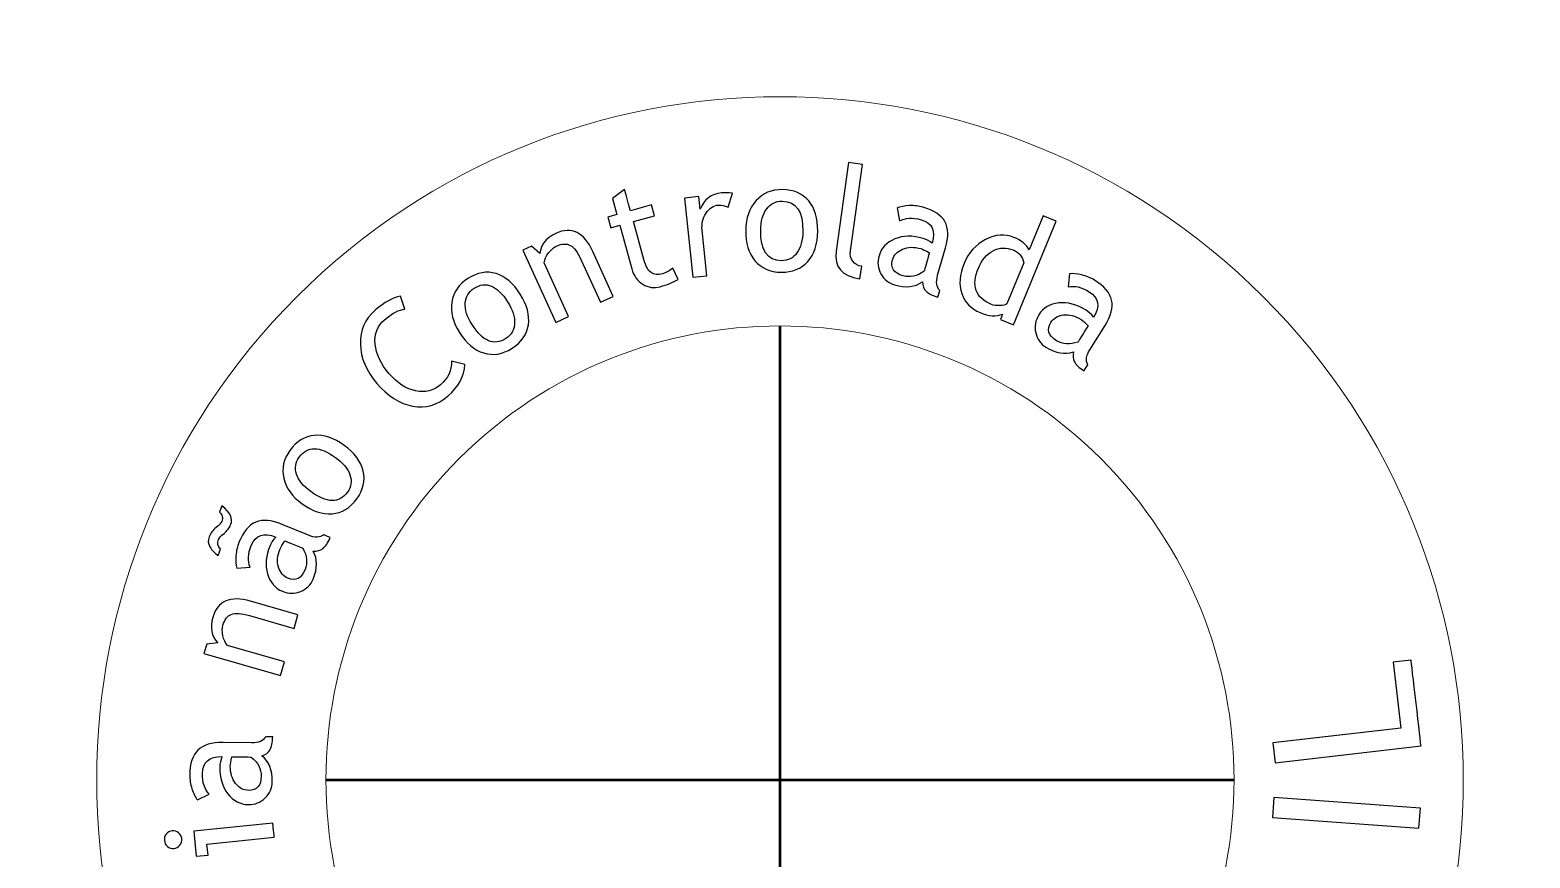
# Model space of a CAD drawing. Header units: millimetres. Extents: x 4980 to 5188, y 1170 to 1461.
# Drawn here: x 5008.35 to 5052.25, y 1263.18 to 1287.42 of the extents above; entities that cross this region are included whole.
import ezdxf

# ---------------------------------------------------------------- set-up
doc = ezdxf.new("R2010")
doc.units = ezdxf.units.MM
doc.layers.add('Camada 1', color=7, linetype='Continuous')

msp = doc.modelspace()

# ---------------------------------------------------------------- linework, layer by layer
at = {"layer": 'Camada 1', "lineweight": 20}
for points in [[(5016.15809, 1279.6102), (5023.96858, 1287.42069), (5036.63188, 1287.42069), (5044.44237, 1279.6102), (5044.44237, 1279.6102), (5052.25285, 1271.79971), (5052.25285, 1259.13641), (5044.44237, 1251.32593), (5044.44237, 1251.32593), (5036.63188, 1243.51544), (5023.96858, 1243.51544), (5016.15809, 1251.32593), (5016.15809, 1251.32593), (5008.3476, 1259.13641), (5008.3476, 1271.79971), (5016.15809, 1279.6102)], [(5020.90349, 1274.8648), (5026.09316, 1280.05447), (5034.5073, 1280.05447), (5039.69697, 1274.8648), (5039.69697, 1274.8648), (5044.88664, 1269.67513), (5044.88664, 1261.26099), (5039.69697, 1256.07132), (5039.69697, 1256.07132), (5034.5073, 1250.88165), (5026.09316, 1250.88165), (5020.90349, 1256.07132), (5020.90349, 1256.07132), (5015.71382, 1261.26099), (5015.71382, 1269.67513), (5020.90349, 1274.8648)]]:
    msp.add_open_spline(points, degree=3, knots=[0, 0, 0, 0, 0.2, 0.2, 0.2, 0.2, 0.4, 0.4, 0.4, 0.4, 0.6, 0.6, 0.6, 0.6, 1, 1, 1, 1], dxfattribs=at)
at = {"layer": 'Camada 1'}
for points, knots in [([(5031.94454, 1280.94281), (5031.94454, 1280.94281), (5032.30898, 1283.54185), (5032.30898, 1283.54185), (5032.30898, 1283.54185), (5032.30898, 1283.54185), (5032.7191, 1283.48429), (5032.7191, 1283.48429), (5032.7191, 1283.48429), (5032.7191, 1283.48429), (5032.36427, 1280.95441), (5032.36427, 1280.95441), (5032.36427, 1280.95441), (5032.34702, 1280.83095), (5032.36873, 1280.72891), (5032.42926, 1280.64773), (5032.42926, 1280.64773), (5032.49056, 1280.56649), (5032.57817, 1280.51819), (5032.69216, 1280.50221), (5032.69216, 1280.50221), (5032.69216, 1280.50221), (5032.64082, 1280.13621), (5032.64082, 1280.13621), (5032.64082, 1280.13621), (5032.11162, 1280.21046), (5031.87948, 1280.47909), (5031.94454, 1280.94281)], [0, 0, 0, 0, 0.125, 0.125, 0.125, 0.125, 0.25, 0.25, 0.25, 0.25, 0.375, 0.375, 0.375, 0.375, 0.5, 0.5, 0.5, 0.5, 0.625, 0.625, 0.625, 0.625, 0.75, 0.75, 0.75, 0.75, 1, 1, 1, 1]), ([(5025.6107, 1281.70281), (5025.6107, 1281.70281), (5025.34871, 1281.63047), (5025.34871, 1281.63047), (5025.34871, 1281.63047), (5025.34871, 1281.63047), (5025.26224, 1281.94379), (5025.26224, 1281.94379), (5025.26224, 1281.94379), (5025.26224, 1281.94379), (5025.52415, 1282.0162), (5025.52415, 1282.0162), (5025.52415, 1282.0162), (5025.52415, 1282.0162), (5025.39453, 1282.4855), (5025.39453, 1282.4855), (5025.39453, 1282.4855), (5025.39453, 1282.4855), (5025.75141, 1282.74876), (5025.75141, 1282.74876), (5025.75141, 1282.74876), (5025.75141, 1282.74876), (5025.92324, 1282.12637), (5025.92324, 1282.12637), (5025.92324, 1282.12637), (5025.92324, 1282.12637), (5026.54146, 1282.29713), (5026.54146, 1282.29713), (5026.54146, 1282.29713), (5026.54146, 1282.29713), (5026.62801, 1281.98374), (5026.62801, 1281.98374), (5026.62801, 1281.98374), (5026.62801, 1281.98374), (5026.00986, 1281.81305), (5026.00986, 1281.81305), (5026.00986, 1281.81305), (5026.00986, 1281.81305), (5026.31823, 1280.69631), (5026.31823, 1280.69631), (5026.31823, 1280.69631), (5026.37041, 1280.50737), (5026.43971, 1280.38179), (5026.52555, 1280.31928), (5026.52555, 1280.31928), (5026.61111, 1280.25748), (5026.72517, 1280.24581), (5026.86694, 1280.28492), (5026.86694, 1280.28492), (5026.96919, 1280.3132), (5027.06875, 1280.36836), (5027.16386, 1280.45017), (5027.16386, 1280.45017), (5027.16386, 1280.45017), (5027.319, 1280.11726), (5027.319, 1280.11726), (5027.319, 1280.11726), (5027.16534, 1280.02937), (5026.98934, 1279.95845), (5026.79121, 1279.90372), (5026.79121, 1279.90372), (5026.61302, 1279.8545), (5026.44466, 1279.8789), (5026.28507, 1279.97726), (5026.28507, 1279.97726), (5026.12611, 1280.07583), (5026.01863, 1280.22545), (5025.96291, 1280.42726), (5025.96291, 1280.42726), (5025.96291, 1280.42726), (5025.6107, 1281.70281), (5025.6107, 1281.70281)], [0, 0, 0, 0, 0.05263158, 0.05263158, 0.05263158, 0.05263158, 0.10526316, 0.10526316, 0.10526316, 0.10526316, 0.15789474, 0.15789474, 0.15789474, 0.15789474, 0.21052632, 0.21052632, 0.21052632, 0.21052632, 0.26315789, 0.26315789, 0.26315789, 0.2631579, 0.31578947, 0.31578947, 0.31578947, 0.31578947, 0.36842105, 0.36842105, 0.36842105, 0.36842105, 0.42105263, 0.42105263, 0.42105263, 0.42105263, 0.47368421, 0.47368421, 0.47368421, 0.47368421, 0.52631579, 0.52631579, 0.52631579, 0.52631579, 0.57894737, 0.57894737, 0.57894737, 0.57894737, 0.63157895, 0.63157895, 0.63157895, 0.63157895, 0.68421053, 0.68421053, 0.68421053, 0.68421053, 0.73684211, 0.73684211, 0.73684211, 0.73684211, 0.78947368, 0.78947368, 0.78947368, 0.78947369, 0.84210526, 0.84210526, 0.84210526, 0.84210526, 0.89473684, 0.89473684, 0.89473684, 0.89473684, 1, 1, 1, 1]), ([(5028.77825, 1282.22974), (5028.68265, 1282.28278), (5028.58938, 1282.30463), (5028.49789, 1282.29543), (5028.49789, 1282.29543), (5028.35243, 1282.28066), (5028.23145, 1282.20068), (5028.13641, 1282.05587), (5028.13641, 1282.05587), (5028.04081, 1281.91049), (5028.00227, 1281.74396), (5028.02144, 1281.55495), (5028.02144, 1281.55495), (5028.02144, 1281.55495), (5028.156, 1280.22425), (5028.156, 1280.22425), (5028.156, 1280.22425), (5028.156, 1280.22425), (5027.74397, 1280.1826), (5027.74397, 1280.1826), (5027.74397, 1280.1826), (5027.74397, 1280.1826), (5027.5097, 1282.49986), (5027.5097, 1282.49986), (5027.5097, 1282.49986), (5027.5097, 1282.49986), (5027.92166, 1282.54144), (5027.92166, 1282.54144), (5027.92166, 1282.54144), (5027.92166, 1282.54144), (5027.95886, 1282.17374), (5027.95886, 1282.17374), (5027.95886, 1282.17374), (5028.08105, 1282.46365), (5028.29091, 1282.6236), (5028.58691, 1282.65358), (5028.58691, 1282.65358), (5028.6601, 1282.66101), (5028.76779, 1282.65839), (5028.90921, 1282.64651), (5028.90921, 1282.64651), (5028.90921, 1282.64651), (5028.77825, 1282.22974), (5028.77825, 1282.22974)], [0, 0, 0, 0, 0.08333333, 0.08333333, 0.08333333, 0.08333333, 0.16666667, 0.16666667, 0.16666667, 0.16666667, 0.25, 0.25, 0.25, 0.25, 0.33333333, 0.33333333, 0.33333333, 0.33333333, 0.41666667, 0.41666667, 0.41666667, 0.41666667, 0.5, 0.5, 0.5, 0.5, 0.58333333, 0.58333333, 0.58333333, 0.58333333, 0.66666667, 0.66666667, 0.66666667, 0.66666667, 0.75, 0.75, 0.75, 0.75, 0.83333333, 0.83333333, 0.83333333, 0.83333333, 1, 1, 1, 1]), ([(5029.29854, 1281.55516), (5029.303, 1281.91515), (5029.40305, 1282.20485), (5029.59942, 1282.4237), (5029.59942, 1282.4237), (5029.79585, 1282.64248), (5030.05175, 1282.74989), (5030.3679, 1282.746), (5030.3679, 1282.746), (5030.70109, 1282.7419), (5030.95805, 1282.63258), (5031.13957, 1282.41741), (5031.13957, 1282.41741), (5031.32094, 1282.2028), (5031.4094, 1281.90716), (5031.4048, 1281.52935), (5031.4048, 1281.52935), (5031.40013, 1281.15388), (5031.30227, 1280.85888), (5031.11107, 1280.64377), (5031.11107, 1280.64377), (5030.91994, 1280.42931), (5030.66255, 1280.32409), (5030.33827, 1280.32819), (5030.33827, 1280.32819), (5030.00579, 1280.33215), (5029.74883, 1280.44515), (5029.56597, 1280.66647), (5029.56597, 1280.66647), (5029.38318, 1280.88758), (5029.29402, 1281.18407), (5029.29854, 1281.55516)], [0, 0, 0, 0, 0.11111111, 0.11111111, 0.11111111, 0.11111111, 0.22222222, 0.22222222, 0.22222222, 0.22222222, 0.33333333, 0.33333333, 0.33333333, 0.33333333, 0.44444444, 0.44444444, 0.44444444, 0.44444445, 0.55555556, 0.55555556, 0.55555556, 0.55555556, 0.66666667, 0.66666667, 0.66666667, 0.66666667, 0.77777778, 0.77777778, 0.77777778, 0.77777778, 1, 1, 1, 1]), ([(5029.7349, 1281.54986), (5029.72776, 1280.96572), (5029.93041, 1280.67156), (5030.34244, 1280.66654), (5030.34244, 1280.66654), (5030.53393, 1280.66414), (5030.68546, 1280.74015), (5030.79648, 1280.89543), (5030.79648, 1280.89543), (5030.90749, 1281.05086), (5030.96505, 1281.26384), (5030.96845, 1281.53466), (5030.96845, 1281.53466), (5030.97552, 1282.11137), (5030.77413, 1282.40256), (5030.3638, 1282.40758), (5030.3638, 1282.40758), (5030.17521, 1282.40991), (5030.02439, 1282.33532), (5029.91054, 1282.183), (5029.91054, 1282.183), (5029.79649, 1282.03076), (5029.73822, 1281.82005), (5029.7349, 1281.54986)], [0, 0, 0, 0, 0.14285714, 0.14285714, 0.14285714, 0.14285714, 0.28571429, 0.28571429, 0.28571429, 0.28571429, 0.42857143, 0.42857143, 0.42857143, 0.42857143, 0.57142857, 0.57142857, 0.57142857, 0.57142857, 0.71428571, 0.71428571, 0.71428571, 0.71428572, 1, 1, 1, 1]), ([(5034.47004, 1280.04634), (5034.2543, 1279.89212), (5033.98228, 1279.86221), (5033.65566, 1279.95604), (5033.65566, 1279.95604), (5033.48016, 1280.00653), (5033.34666, 1280.11443), (5033.25495, 1280.27898), (5033.25495, 1280.27898), (5033.1626, 1280.44373), (5033.14393, 1280.62051), (5033.19866, 1280.81101), (5033.19866, 1280.81101), (5033.26407, 1281.03862), (5033.41836, 1281.20196), (5033.66196, 1281.30259), (5033.66196, 1281.30259), (5033.90541, 1281.4025), (5034.18041, 1281.40851), (5034.48786, 1281.32012), (5034.48786, 1281.32012), (5034.57137, 1281.29601), (5034.66096, 1281.25026), (5034.75578, 1281.18287), (5034.75578, 1281.18287), (5034.85994, 1281.54512), (5034.75083, 1281.7726), (5034.42768, 1281.86551), (5034.42768, 1281.86551), (5034.17942, 1281.93686), (5033.96976, 1281.92463), (5033.79708, 1281.82903), (5033.79708, 1281.82903), (5033.79708, 1281.82903), (5033.72609, 1282.21086), (5033.72609, 1282.21086), (5033.72609, 1282.21086), (5033.81943, 1282.25046), (5033.93844, 1282.27259), (5034.08368, 1282.27797), (5034.08368, 1282.27797), (5034.22955, 1282.28313), (5034.36291, 1282.26885), (5034.48418, 1282.23399), (5034.48418, 1282.23399), (5034.80874, 1282.14065), (5035.02349, 1281.99859), (5035.128, 1281.80866), (5035.128, 1281.80866), (5035.23244, 1281.6188), (5035.23852, 1281.36297), (5035.14589, 1281.04053), (5035.14589, 1281.04053), (5035.14589, 1281.04053), (5034.91502, 1280.23733), (5034.91502, 1280.23733), (5034.91502, 1280.23733), (5034.85859, 1280.04118), (5034.87931, 1279.89318), (5034.97746, 1279.7939), (5034.97746, 1279.7939), (5034.97746, 1279.7939), (5034.92089, 1279.59704), (5034.92089, 1279.59704), (5034.92089, 1279.59704), (5034.75896, 1279.64357), (5034.64427, 1279.70127), (5034.57752, 1279.76986), (5034.57752, 1279.76986), (5034.50999, 1279.83866), (5034.47456, 1279.93066), (5034.47004, 1280.04634)], [0, 0, 0, 0, 0.05263158, 0.05263158, 0.05263158, 0.05263158, 0.10526316, 0.10526316, 0.10526316, 0.10526316, 0.15789474, 0.15789474, 0.15789474, 0.15789474, 0.21052632, 0.21052632, 0.21052632, 0.21052632, 0.26315789, 0.26315789, 0.26315789, 0.2631579, 0.31578947, 0.31578947, 0.31578947, 0.31578947, 0.36842105, 0.36842105, 0.36842105, 0.36842105, 0.42105263, 0.42105263, 0.42105263, 0.42105263, 0.47368421, 0.47368421, 0.47368421, 0.47368421, 0.52631579, 0.52631579, 0.52631579, 0.52631579, 0.57894737, 0.57894737, 0.57894737, 0.57894737, 0.63157895, 0.63157895, 0.63157895, 0.63157895, 0.68421053, 0.68421053, 0.68421053, 0.68421053, 0.73684211, 0.73684211, 0.73684211, 0.73684211, 0.78947368, 0.78947368, 0.78947368, 0.78947369, 0.84210526, 0.84210526, 0.84210526, 0.84210526, 0.89473684, 0.89473684, 0.89473684, 0.89473684, 1, 1, 1, 1]), ([(5025.04148, 1279.45025), (5025.04148, 1279.45025), (5024.48046, 1280.68486), (5024.48046, 1280.68486), (5024.48046, 1280.68486), (5024.37793, 1280.91057), (5024.27229, 1281.05326), (5024.16297, 1281.1128), (5024.16297, 1281.1128), (5024.05414, 1281.17269), (5023.91944, 1281.16597), (5023.76006, 1281.09356), (5023.76006, 1281.09356), (5023.67414, 1281.0546), (5023.59601, 1280.98806), (5023.52537, 1280.89409), (5023.52537, 1280.89409), (5023.45579, 1280.79962), (5023.41202, 1280.70395), (5023.39646, 1280.60552), (5023.39646, 1280.60552), (5023.39646, 1280.60552), (5024.11312, 1279.02846), (5024.11312, 1279.02846), (5024.11312, 1279.02846), (5024.11312, 1279.02846), (5023.73602, 1278.85713), (5023.73602, 1278.85713), (5023.73602, 1278.85713), (5023.73602, 1278.85713), (5022.77251, 1280.97746), (5022.77251, 1280.97746), (5022.77251, 1280.97746), (5022.77251, 1280.97746), (5023.02997, 1281.09448), (5023.02997, 1281.09448), (5023.02997, 1281.09448), (5023.02997, 1281.09448), (5023.27286, 1280.87549), (5023.27286, 1280.87549), (5023.27286, 1280.87549), (5023.30242, 1281.1408), (5023.45742, 1281.33766), (5023.7392, 1281.46572), (5023.7392, 1281.46572), (5024.20419, 1281.677), (5024.56496, 1281.50008), (5024.82192, 1280.93454), (5024.82192, 1280.93454), (5024.82192, 1280.93454), (5025.41851, 1279.62165), (5025.41851, 1279.62165), (5025.41851, 1279.62165), (5025.41851, 1279.62165), (5025.04148, 1279.45025), (5025.04148, 1279.45025)], [0, 0, 0, 0, 0.06666667, 0.06666667, 0.06666667, 0.06666667, 0.13333333, 0.13333333, 0.13333333, 0.13333333, 0.2, 0.2, 0.2, 0.2, 0.26666667, 0.26666667, 0.26666667, 0.26666667, 0.33333333, 0.33333333, 0.33333333, 0.33333333, 0.4, 0.4, 0.4, 0.4, 0.46666667, 0.46666667, 0.46666667, 0.46666667, 0.53333333, 0.53333333, 0.53333333, 0.53333333, 0.6, 0.6, 0.6, 0.6, 0.66666667, 0.66666667, 0.66666667, 0.66666667, 0.73333333, 0.73333333, 0.73333333, 0.73333333, 0.8, 0.8, 0.8, 0.8, 0.86666667, 0.86666667, 0.86666667, 0.86666667, 1, 1, 1, 1]), ([(5036.75102, 1278.94339), (5036.75102, 1278.94339), (5036.81636, 1279.10193), (5036.81636, 1279.10193), (5036.81636, 1279.10193), (5036.63018, 1279.0262), (5036.40977, 1279.04083), (5036.15663, 1279.1452), (5036.15663, 1279.1452), (5035.88701, 1279.25643), (5035.70875, 1279.44318), (5035.62008, 1279.70537), (5035.62008, 1279.70537), (5035.53218, 1279.96721), (5035.55467, 1280.25897), (5035.68739, 1280.58077), (5035.68739, 1280.58077), (5035.82068, 1280.90399), (5036.03112, 1281.13988), (5036.3182, 1281.2888), (5036.3182, 1281.2888), (5036.60522, 1281.43793), (5036.88276, 1281.45666), (5037.14898, 1281.34685), (5037.14898, 1281.34685), (5037.372, 1281.25493), (5037.51922, 1281.13302), (5037.59121, 1280.98057), (5037.59121, 1280.98057), (5037.59121, 1280.98057), (5038.00246, 1281.97745), (5038.00246, 1281.97745), (5038.00246, 1281.97745), (5038.00246, 1281.97745), (5038.38529, 1281.81962), (5038.38529, 1281.81962), (5038.38529, 1281.81962), (5038.38529, 1281.81962), (5037.13385, 1278.78557), (5037.13385, 1278.78557), (5037.13385, 1278.78557), (5037.13385, 1278.78557), (5036.75102, 1278.94339), (5036.75102, 1278.94339)], [0, 0, 0, 0, 0.08333333, 0.08333333, 0.08333333, 0.08333333, 0.16666667, 0.16666667, 0.16666667, 0.16666667, 0.25, 0.25, 0.25, 0.25, 0.33333333, 0.33333333, 0.33333333, 0.33333333, 0.41666667, 0.41666667, 0.41666667, 0.41666667, 0.5, 0.5, 0.5, 0.5, 0.58333333, 0.58333333, 0.58333333, 0.58333333, 0.66666667, 0.66666667, 0.66666667, 0.66666667, 0.75, 0.75, 0.75, 0.75, 0.83333333, 0.83333333, 0.83333333, 0.83333333, 1, 1, 1, 1]), ([(5034.6746, 1280.90031), (5034.55793, 1280.9648), (5034.47442, 1281.00419), (5034.42443, 1281.01854), (5034.42443, 1281.01854), (5034.22467, 1281.07603), (5034.04634, 1281.0708), (5033.89035, 1281.00376), (5033.89035, 1281.00376), (5033.73436, 1280.93659), (5033.63558, 1280.83215), (5033.59506, 1280.69094), (5033.59506, 1280.69094), (5033.52796, 1280.45766), (5033.63127, 1280.30132), (5033.90449, 1280.22283), (5033.90449, 1280.22283), (5034.10496, 1280.1652), (5034.30931, 1280.20989), (5034.51826, 1280.35676), (5034.51826, 1280.35676), (5034.51826, 1280.35676), (5034.6746, 1280.90031), (5034.6746, 1280.90031)], [0, 0, 0, 0, 0.14285714, 0.14285714, 0.14285714, 0.14285714, 0.28571429, 0.28571429, 0.28571429, 0.28571429, 0.42857143, 0.42857143, 0.42857143, 0.42857143, 0.57142857, 0.57142857, 0.57142857, 0.57142857, 0.71428571, 0.71428571, 0.71428571, 0.71428572, 1, 1, 1, 1]), ([(5037.43416, 1280.59979), (5037.39788, 1280.78413), (5037.29507, 1280.91085), (5037.12763, 1280.97986), (5037.12763, 1280.97986), (5036.9232, 1281.06422), (5036.72571, 1281.05651), (5036.53642, 1280.95561), (5036.53642, 1280.95561), (5036.3467, 1280.85555), (5036.20351, 1280.68747), (5036.10607, 1280.45144), (5036.10607, 1280.45144), (5035.89238, 1279.93341), (5036.0215, 1279.57675), (5036.49286, 1279.3823), (5036.49286, 1279.3823), (5036.55254, 1279.35769), (5036.63315, 1279.34694), (5036.73313, 1279.34991), (5036.73313, 1279.34991), (5036.83333, 1279.35338), (5036.90298, 1279.37211), (5036.94201, 1279.40662), (5036.94201, 1279.40662), (5036.94201, 1279.40662), (5037.43416, 1280.59979), (5037.43416, 1280.59979)], [0, 0, 0, 0, 0.125, 0.125, 0.125, 0.125, 0.25, 0.25, 0.25, 0.25, 0.375, 0.375, 0.375, 0.375, 0.5, 0.5, 0.5, 0.5, 0.625, 0.625, 0.625, 0.625, 0.75, 0.75, 0.75, 0.75, 1, 1, 1, 1]), ([(5020.91777, 1278.56297), (5020.72508, 1278.8671), (5020.65098, 1279.16451), (5020.69623, 1279.45499), (5020.69623, 1279.45499), (5020.74156, 1279.74554), (5020.89741, 1279.9752), (5021.16455, 1280.14434), (5021.16455, 1280.14434), (5021.44598, 1280.32268), (5021.72104, 1280.37118), (5021.99059, 1280.28973), (5021.99059, 1280.28973), (5022.25958, 1280.20883), (5022.49504, 1280.00929), (5022.69728, 1279.6901), (5022.69728, 1279.6901), (5022.89809, 1279.37289), (5022.97701, 1279.07223), (5022.93409, 1278.78762), (5022.93409, 1278.78762), (5022.89081, 1278.50364), (5022.73242, 1278.27511), (5022.45849, 1278.10158), (5022.45849, 1278.10158), (5022.17762, 1277.92368), (5021.90065, 1277.87821), (5021.62657, 1277.96391), (5021.62657, 1277.96391), (5021.35278, 1278.04961), (5021.11633, 1278.24944), (5020.91777, 1278.56297)], [0, 0, 0, 0, 0.11111111, 0.11111111, 0.11111111, 0.11111111, 0.22222222, 0.22222222, 0.22222222, 0.22222222, 0.33333333, 0.33333333, 0.33333333, 0.33333333, 0.44444444, 0.44444444, 0.44444444, 0.44444445, 0.55555556, 0.55555556, 0.55555556, 0.55555556, 0.66666667, 0.66666667, 0.66666667, 0.66666667, 0.77777778, 0.77777778, 0.77777778, 0.77777778, 1, 1, 1, 1]), ([(5038.89045, 1277.99828), (5038.64055, 1277.90946), (5038.37086, 1277.95542), (5038.08265, 1278.1356), (5038.08265, 1278.1356), (5037.92779, 1278.23247), (5037.82915, 1278.37283), (5037.78623, 1278.55632), (5037.78623, 1278.55632), (5037.74281, 1278.74017), (5037.7735, 1278.91525), (5037.87851, 1279.08333), (5037.87851, 1279.08333), (5038.00402, 1279.28408), (5038.19727, 1279.3987), (5038.45918, 1279.4284), (5038.45918, 1279.4284), (5038.72067, 1279.45753), (5038.98675, 1279.3876), (5039.258, 1279.21803), (5039.258, 1279.21803), (5039.33168, 1279.17193), (5039.40515, 1279.10327), (5039.47784, 1279.01234), (5039.47784, 1279.01234), (5039.6776, 1279.33202), (5039.63538, 1279.58071), (5039.35028, 1279.7589), (5039.35028, 1279.7589), (5039.13122, 1279.8958), (5038.92623, 1279.94183), (5038.73396, 1279.89735), (5038.73396, 1279.89735), (5038.73396, 1279.89735), (5038.77073, 1280.284), (5038.77073, 1280.284), (5038.77073, 1280.284), (5038.87135, 1280.29637), (5038.99192, 1280.28499), (5039.13298, 1280.25013), (5039.13298, 1280.25013), (5039.27469, 1280.21491), (5039.39893, 1280.1645), (5039.50598, 1280.0976), (5039.50598, 1280.0976), (5039.79229, 1279.91864), (5039.95966, 1279.72298), (5040.00782, 1279.51163), (5040.00782, 1279.51163), (5040.05604, 1279.30034), (5039.99155, 1279.05271), (5039.81364, 1278.76817), (5039.81364, 1278.76817), (5039.81364, 1278.76817), (5039.37071, 1278.05951), (5039.37071, 1278.05951), (5039.37071, 1278.05951), (5039.2626, 1277.88648), (5039.24174, 1277.73848), (5039.30884, 1277.61608), (5039.30884, 1277.61608), (5039.30884, 1277.61608), (5039.20023, 1277.44228), (5039.20023, 1277.44228), (5039.20023, 1277.44228), (5039.05732, 1277.53159), (5038.96292, 1277.61863), (5038.91767, 1277.70292), (5038.91767, 1277.70292), (5038.87171, 1277.78777), (5038.86301, 1277.88585), (5038.89045, 1277.99828)], [0, 0, 0, 0, 0.05263158, 0.05263158, 0.05263158, 0.05263158, 0.10526316, 0.10526316, 0.10526316, 0.10526316, 0.15789474, 0.15789474, 0.15789474, 0.15789474, 0.21052632, 0.21052632, 0.21052632, 0.21052632, 0.26315789, 0.26315789, 0.26315789, 0.2631579, 0.31578947, 0.31578947, 0.31578947, 0.31578947, 0.36842105, 0.36842105, 0.36842105, 0.36842105, 0.42105263, 0.42105263, 0.42105263, 0.42105263, 0.47368421, 0.47368421, 0.47368421, 0.47368421, 0.52631579, 0.52631579, 0.52631579, 0.52631579, 0.57894737, 0.57894737, 0.57894737, 0.57894737, 0.63157895, 0.63157895, 0.63157895, 0.63157895, 0.68421053, 0.68421053, 0.68421053, 0.68421053, 0.73684211, 0.73684211, 0.73684211, 0.73684211, 0.78947368, 0.78947368, 0.78947368, 0.78947369, 0.84210526, 0.84210526, 0.84210526, 0.84210526, 0.89473684, 0.89473684, 0.89473684, 0.89473684, 1, 1, 1, 1]), ([(5021.28646, 1278.79646), (5021.599, 1278.30304), (5021.92936, 1278.16699), (5022.2774, 1278.38747), (5022.2774, 1278.38747), (5022.43918, 1278.49), (5022.52474, 1278.63637), (5022.53309, 1278.827), (5022.53309, 1278.827), (5022.54143, 1279.01778), (5022.47348, 1279.22772), (5022.32859, 1279.45661), (5022.32859, 1279.45661), (5022.01994, 1279.94374), (5021.69234, 1280.07802), (5021.34571, 1279.85839), (5021.34571, 1279.85839), (5021.1864, 1279.75749), (5021.10063, 1279.61274), (5021.08818, 1279.42295), (5021.08818, 1279.42295), (5021.07567, 1279.23324), (5021.14185, 1279.02478), (5021.28646, 1278.79646)], [0, 0, 0, 0, 0.14285714, 0.14285714, 0.14285714, 0.14285714, 0.28571429, 0.28571429, 0.28571429, 0.28571429, 0.42857143, 0.42857143, 0.42857143, 0.42857143, 0.57142857, 0.57142857, 0.57142857, 0.57142857, 0.71428571, 0.71428571, 0.71428571, 0.71428572, 1, 1, 1, 1]), ([(5019.19052, 1279.62497), (5019.19052, 1279.62497), (5019.32254, 1279.24802), (5019.32254, 1279.24802), (5019.32254, 1279.24802), (5019.15, 1279.23472), (5018.95109, 1279.13141), (5018.72433, 1278.93646), (5018.72433, 1278.93646), (5018.51262, 1278.7546), (5018.42098, 1278.51729), (5018.4494, 1278.22455), (5018.4494, 1278.22455), (5018.47889, 1277.93188), (5018.61685, 1277.64147), (5018.86405, 1277.35382), (5018.86405, 1277.35382), (5019.10065, 1277.07861), (5019.35803, 1276.9123), (5019.63572, 1276.85439), (5019.63572, 1276.85439), (5019.91396, 1276.79605), (5020.15692, 1276.85602), (5020.36467, 1277.03449), (5020.36467, 1277.03449), (5020.59038, 1277.22852), (5020.69666, 1277.45783), (5020.68139, 1277.72158), (5020.68139, 1277.72158), (5020.68139, 1277.72158), (5021.07927, 1277.62521), (5021.07927, 1277.62521), (5021.07927, 1277.62521), (5021.05042, 1277.27165), (5020.88567, 1276.96562), (5020.58458, 1276.70696), (5020.58458, 1276.70696), (5020.26872, 1276.4355), (5019.92287, 1276.33587), (5019.54514, 1276.40757), (5019.54514, 1276.40757), (5019.16846, 1276.4792), (5018.82, 1276.70137), (5018.49925, 1277.07458), (5018.49925, 1277.07458), (5018.18926, 1277.43535), (5018.0286, 1277.81803), (5018.01722, 1278.22314), (5018.01722, 1278.22314), (5018.00569, 1278.62824), (5018.15305, 1278.96227), (5018.46043, 1279.22638), (5018.46043, 1279.22638), (5018.72334, 1279.45237), (5018.96651, 1279.58495), (5019.19052, 1279.62497)], [0, 0, 0, 0, 0.06666667, 0.06666667, 0.06666667, 0.06666667, 0.13333333, 0.13333333, 0.13333333, 0.13333333, 0.2, 0.2, 0.2, 0.2, 0.26666667, 0.26666667, 0.26666667, 0.26666667, 0.33333333, 0.33333333, 0.33333333, 0.33333333, 0.4, 0.4, 0.4, 0.4, 0.46666667, 0.46666667, 0.46666667, 0.46666667, 0.53333333, 0.53333333, 0.53333333, 0.53333333, 0.6, 0.6, 0.6, 0.6, 0.66666667, 0.66666667, 0.66666667, 0.66666667, 0.73333333, 0.73333333, 0.73333333, 0.73333333, 0.8, 0.8, 0.8, 0.8, 0.86666667, 0.86666667, 0.86666667, 0.86666667, 1, 1, 1, 1]), ([(5039.32206, 1278.76308), (5039.22759, 1278.85713), (5039.15816, 1278.91808), (5039.1141, 1278.94559), (5039.1141, 1278.94559), (5038.93789, 1279.05575), (5038.76493, 1279.09988), (5038.5965, 1279.07824), (5038.5965, 1279.07824), (5038.42814, 1279.05667), (5038.3044, 1278.98342), (5038.22647, 1278.85882), (5038.22647, 1278.85882), (5038.09792, 1278.65306), (5038.15421, 1278.4743), (5038.39526, 1278.32362), (5038.39526, 1278.32362), (5038.57211, 1278.21309), (5038.78084, 1278.1998), (5039.02225, 1278.28352), (5039.02225, 1278.28352), (5039.02225, 1278.28352), (5039.32206, 1278.76308), (5039.32206, 1278.76308)], [0, 0, 0, 0, 0.14285714, 0.14285714, 0.14285714, 0.14285714, 0.28571429, 0.28571429, 0.28571429, 0.28571429, 0.42857143, 0.42857143, 0.42857143, 0.42857143, 0.57142857, 0.57142857, 0.57142857, 0.57142857, 0.71428571, 0.71428571, 0.71428571, 0.71428572, 1, 1, 1, 1]), ([(5016.31132, 1273.55093), (5016.01971, 1273.76207), (5015.84067, 1274.01083), (5015.77512, 1274.29742), (5015.77512, 1274.29742), (5015.70943, 1274.58401), (5015.76919, 1274.85519), (5015.95459, 1275.1113), (5015.95459, 1275.1113), (5016.15003, 1275.38113), (5016.38748, 1275.52807), (5016.66799, 1275.55232), (5016.66799, 1275.55232), (5016.94786, 1275.57693), (5017.24046, 1275.47878), (5017.5465, 1275.25718), (5017.5465, 1275.25718), (5017.8507, 1275.03698), (5018.03525, 1274.78695), (5018.10087, 1274.50679), (5018.10087, 1274.50679), (5018.16592, 1274.22692), (5018.10349, 1273.95603), (5017.91335, 1273.69334), (5017.91335, 1273.69334), (5017.7184, 1273.424), (5017.47791, 1273.27912), (5017.19167, 1273.2572), (5017.19167, 1273.2572), (5016.90565, 1273.23535), (5016.61192, 1273.33335), (5016.31132, 1273.55093)], [0, 0, 0, 0, 0.11111111, 0.11111111, 0.11111111, 0.11111111, 0.22222222, 0.22222222, 0.22222222, 0.22222222, 0.33333333, 0.33333333, 0.33333333, 0.33333333, 0.44444444, 0.44444444, 0.44444444, 0.44444445, 0.55555556, 0.55555556, 0.55555556, 0.55555556, 0.66666667, 0.66666667, 0.66666667, 0.66666667, 0.77777778, 0.77777778, 0.77777778, 0.77777778, 1, 1, 1, 1]), ([(5016.56723, 1273.90441), (5017.04035, 1273.56196), (5017.39758, 1273.558), (5017.63927, 1273.89175), (5017.63927, 1273.89175), (5017.75149, 1274.04682), (5017.77673, 1274.21448), (5017.71387, 1274.39472), (5017.71387, 1274.39472), (5017.65087, 1274.57496), (5017.51008, 1274.74488), (5017.2906, 1274.90369), (5017.2906, 1274.90369), (5016.82341, 1275.2419), (5016.46943, 1275.24516), (5016.2288, 1274.91274), (5016.2288, 1274.91274), (5016.11821, 1274.76001), (5016.09219, 1274.5937), (5016.15102, 1274.41296), (5016.15102, 1274.41296), (5016.20971, 1274.23208), (5016.34838, 1274.06287), (5016.56723, 1273.90441)], [0, 0, 0, 0, 0.14285714, 0.14285714, 0.14285714, 0.14285714, 0.28571429, 0.28571429, 0.28571429, 0.28571429, 0.42857143, 0.42857143, 0.42857143, 0.42857143, 0.57142857, 0.57142857, 0.57142857, 0.57142857, 0.71428571, 0.71428571, 0.71428571, 0.71428572, 1, 1, 1, 1]), ([(5013.9638, 1273.48481), (5014.21185, 1273.29983), (5014.2972, 1273.11365), (5014.22048, 1272.92775), (5014.22048, 1272.92775), (5014.18569, 1272.84333), (5014.12148, 1272.76144), (5014.02744, 1272.6814), (5014.02744, 1272.6814), (5013.93368, 1272.60206), (5013.87817, 1272.54146), (5013.86092, 1272.4996), (5013.86092, 1272.4996), (5013.82188, 1272.40499), (5013.84402, 1272.31073), (5013.92788, 1272.21824), (5013.92788, 1272.21824), (5013.92788, 1272.21824), (5013.85321, 1272.03708), (5013.85321, 1272.03708), (5013.85321, 1272.03708), (5013.74827, 1272.102), (5013.66872, 1272.1855), (5013.61449, 1272.2874), (5013.61449, 1272.2874), (5013.55983, 1272.38859), (5013.55156, 1272.48511), (5013.58974, 1272.57774), (5013.58974, 1272.57774), (5013.63507, 1272.68755), (5013.70267, 1272.77764), (5013.79332, 1272.84948), (5013.79332, 1272.84948), (5013.88361, 1272.92054), (5013.93863, 1272.9798), (5013.95786, 1273.02647), (5013.95786, 1273.02647), (5014.00255, 1273.1348), (5013.98013, 1273.22849), (5013.89083, 1273.30775), (5013.89083, 1273.30775), (5013.89083, 1273.30775), (5013.9638, 1273.48481), (5013.9638, 1273.48481)], [0, 0, 0, 0, 0.08333333, 0.08333333, 0.08333333, 0.08333333, 0.16666667, 0.16666667, 0.16666667, 0.16666667, 0.25, 0.25, 0.25, 0.25, 0.33333333, 0.33333333, 0.33333333, 0.33333333, 0.41666667, 0.41666667, 0.41666667, 0.41666667, 0.5, 0.5, 0.5, 0.5, 0.58333333, 0.58333333, 0.58333333, 0.58333333, 0.66666667, 0.66666667, 0.66666667, 0.66666667, 0.75, 0.75, 0.75, 0.75, 0.83333333, 0.83333333, 0.83333333, 0.83333333, 1, 1, 1, 1]), ([(5016.63709, 1272.16464), (5016.76642, 1271.93307), (5016.76592, 1271.65949), (5016.63638, 1271.34525), (5016.63638, 1271.34525), (5016.56673, 1271.17646), (5016.44468, 1271.05569), (5016.27095, 1270.98293), (5016.27095, 1270.98293), (5016.09686, 1270.90939), (5015.91916, 1270.91045), (5015.73595, 1270.98604), (5015.73595, 1270.98604), (5015.51703, 1271.07627), (5015.37186, 1271.24774), (5015.29896, 1271.5011), (5015.29896, 1271.5011), (5015.22662, 1271.75403), (5015.25123, 1272.0281), (5015.37328, 1272.32381), (5015.37328, 1272.32381), (5015.40637, 1272.40414), (5015.46181, 1272.488), (5015.53938, 1272.57477), (5015.53938, 1272.57477), (5015.19084, 1272.71852), (5014.95269, 1272.63537), (5014.82449, 1272.32459), (5014.82449, 1272.32459), (5014.72599, 1272.0858), (5014.71489, 1271.876), (5014.79069, 1271.69385), (5014.79069, 1271.69385), (5014.79069, 1271.69385), (5014.40334, 1271.66571), (5014.40334, 1271.66571), (5014.40334, 1271.66571), (5014.37435, 1271.76273), (5014.36551, 1271.88357), (5014.37633, 1272.02846), (5014.37633, 1272.02846), (5014.38743, 1272.17405), (5014.41649, 1272.30493), (5014.46457, 1272.42161), (5014.46457, 1272.42161), (5014.59334, 1272.73379), (5014.75838, 1272.9315), (5014.95877, 1273.01423), (5014.95877, 1273.01423), (5015.15902, 1273.09696), (5015.41401, 1273.07462), (5015.72414, 1272.94663), (5015.72414, 1272.94663), (5015.72414, 1272.94663), (5016.49673, 1272.62801), (5016.49673, 1272.62801), (5016.49673, 1272.62801), (5016.68538, 1272.55023), (5016.83472, 1272.55433), (5016.94433, 1272.64088), (5016.94433, 1272.64088), (5016.94433, 1272.64088), (5017.13376, 1272.56275), (5017.13376, 1272.56275), (5017.13376, 1272.56275), (5017.06948, 1272.40697), (5016.99941, 1272.29942), (5016.92382, 1272.24066), (5016.92382, 1272.24066), (5016.84788, 1272.18126), (5016.75263, 1272.1563), (5016.63709, 1272.16464)], [0, 0, 0, 0, 0.05263158, 0.05263158, 0.05263158, 0.05263158, 0.10526316, 0.10526316, 0.10526316, 0.10526316, 0.15789474, 0.15789474, 0.15789474, 0.15789474, 0.21052632, 0.21052632, 0.21052632, 0.21052632, 0.26315789, 0.26315789, 0.26315789, 0.2631579, 0.31578947, 0.31578947, 0.31578947, 0.31578947, 0.36842105, 0.36842105, 0.36842105, 0.36842105, 0.42105263, 0.42105263, 0.42105263, 0.42105263, 0.47368421, 0.47368421, 0.47368421, 0.47368421, 0.52631579, 0.52631579, 0.52631579, 0.52631579, 0.57894737, 0.57894737, 0.57894737, 0.57894737, 0.63157895, 0.63157895, 0.63157895, 0.63157895, 0.68421053, 0.68421053, 0.68421053, 0.68421053, 0.73684211, 0.73684211, 0.73684211, 0.73684211, 0.78947368, 0.78947368, 0.78947368, 0.78947369, 0.84210526, 0.84210526, 0.84210526, 0.84210526, 0.89473684, 0.89473684, 0.89473684, 0.89473684, 1, 1, 1, 1]), ([(5015.81112, 1272.46269), (5015.73411, 1272.35401), (5015.68568, 1272.27531), (5015.66588, 1272.22722), (5015.66588, 1272.22722), (5015.58661, 1272.0351), (5015.5719, 1271.85734), (5015.62126, 1271.69484), (5015.62126, 1271.69484), (5015.67069, 1271.53242), (5015.76353, 1271.42261), (5015.89929, 1271.3666), (5015.89929, 1271.3666), (5016.12366, 1271.27404), (5016.29046, 1271.35939), (5016.39886, 1271.62222), (5016.39886, 1271.62222), (5016.47841, 1271.81491), (5016.45671, 1272.02301), (5016.33395, 1272.24702), (5016.33395, 1272.24702), (5016.33395, 1272.24702), (5015.81112, 1272.46269), (5015.81112, 1272.46269)], [0, 0, 0, 0, 0.14285714, 0.14285714, 0.14285714, 0.14285714, 0.28571429, 0.28571429, 0.28571429, 0.28571429, 0.42857143, 0.42857143, 0.42857143, 0.42857143, 0.57142857, 0.57142857, 0.57142857, 0.57142857, 0.71428571, 0.71428571, 0.71428571, 0.71428572, 1, 1, 1, 1]), ([(5016.07501, 1269.89915), (5016.07501, 1269.89915), (5014.77181, 1270.27377), (5014.77181, 1270.27377), (5014.77181, 1270.27377), (5014.53352, 1270.34222), (5014.35639, 1270.35459), (5014.24014, 1270.31005), (5014.24014, 1270.31005), (5014.12396, 1270.26613), (5014.04158, 1270.15929), (5013.99322, 1269.991), (5013.99322, 1269.991), (5013.96712, 1269.90042), (5013.96698, 1269.79775), (5013.99265, 1269.68298), (5013.99265, 1269.68298), (5014.01931, 1269.56879), (5014.06379, 1269.4734), (5014.12849, 1269.39767), (5014.12849, 1269.39767), (5014.12849, 1269.39767), (5015.7933, 1268.9191), (5015.7933, 1268.9191), (5015.7933, 1268.9191), (5015.7933, 1268.9191), (5015.67889, 1268.52099), (5015.67889, 1268.52099), (5015.67889, 1268.52099), (5015.67889, 1268.52099), (5013.44061, 1269.16446), (5013.44061, 1269.16446), (5013.44061, 1269.16446), (5013.44061, 1269.16446), (5013.51868, 1269.43627), (5013.51868, 1269.43627), (5013.51868, 1269.43627), (5013.51868, 1269.43627), (5013.84288, 1269.47891), (5013.84288, 1269.47891), (5013.84288, 1269.47891), (5013.66024, 1269.67358), (5013.6111, 1269.9193), (5013.69658, 1270.21678), (5013.69658, 1270.21678), (5013.83772, 1270.70765), (5014.20648, 1270.86725), (5014.80349, 1270.69563), (5014.80349, 1270.69563), (5014.80349, 1270.69563), (5016.18949, 1270.29718), (5016.18949, 1270.29718), (5016.18949, 1270.29718), (5016.18949, 1270.29718), (5016.07501, 1269.89915), (5016.07501, 1269.89915)], [0, 0, 0, 0, 0.06666667, 0.06666667, 0.06666667, 0.06666667, 0.13333333, 0.13333333, 0.13333333, 0.13333333, 0.2, 0.2, 0.2, 0.2, 0.26666667, 0.26666667, 0.26666667, 0.26666667, 0.33333333, 0.33333333, 0.33333333, 0.33333333, 0.4, 0.4, 0.4, 0.4, 0.46666667, 0.46666667, 0.46666667, 0.46666667, 0.53333333, 0.53333333, 0.53333333, 0.53333333, 0.6, 0.6, 0.6, 0.6, 0.66666667, 0.66666667, 0.66666667, 0.66666667, 0.73333333, 0.73333333, 0.73333333, 0.73333333, 0.8, 0.8, 0.8, 0.8, 0.86666667, 0.86666667, 0.86666667, 0.86666667, 1, 1, 1, 1]), ([(5049.06522, 1266.45681), (5049.06522, 1266.45681), (5044.79366, 1265.95992), (5044.79366, 1265.95992), (5044.79366, 1265.95992), (5044.79366, 1265.95992), (5044.72556, 1266.54534), (5044.72556, 1266.54534), (5044.72556, 1266.54534), (5044.72556, 1266.54534), (5048.47139, 1266.98106), (5048.47139, 1266.98106), (5048.47139, 1266.98106), (5048.47139, 1266.98106), (5048.24688, 1268.91082), (5048.24688, 1268.91082), (5048.24688, 1268.91082), (5048.24688, 1268.91082), (5048.77262, 1268.97199), (5048.77262, 1268.97199), (5048.77262, 1268.97199), (5048.77262, 1268.97199), (5049.06522, 1266.45681), (5049.06522, 1266.45681)], [0, 0, 0, 0, 0.14285714, 0.14285714, 0.14285714, 0.14285714, 0.28571429, 0.28571429, 0.28571429, 0.28571429, 0.42857143, 0.42857143, 0.42857143, 0.42857143, 0.57142857, 0.57142857, 0.57142857, 0.57142857, 0.71428571, 0.71428571, 0.71428571, 0.71428572, 1, 1, 1, 1]), ([(5015.13647, 1266.16951), (5015.34223, 1266.00221), (5015.44307, 1265.74779), (5015.4389, 1265.40789), (5015.4389, 1265.40789), (5015.43663, 1265.22531), (5015.3679, 1265.06805), (5015.23341, 1264.9361), (5015.23341, 1264.9361), (5015.09892, 1264.80345), (5014.93346, 1264.73868), (5014.73518, 1264.74108), (5014.73518, 1264.74108), (5014.49844, 1264.74405), (5014.30017, 1264.84955), (5014.13874, 1265.05794), (5014.13874, 1265.05794), (5013.97794, 1265.26625), (5013.89945, 1265.52986), (5013.90334, 1265.84983), (5013.90334, 1265.84983), (5013.90447, 1265.93666), (5013.92491, 1266.03516), (5013.96486, 1266.14441), (5013.96486, 1266.14441), (5013.58797, 1266.14908), (5013.39741, 1265.98368), (5013.39331, 1265.64752), (5013.39331, 1265.64752), (5013.39012, 1265.38922), (5013.45737, 1265.19017), (5013.59526, 1265.04903), (5013.59526, 1265.04903), (5013.59526, 1265.04903), (5013.24573, 1264.87954), (5013.24573, 1264.87954), (5013.24573, 1264.87954), (5013.18287, 1264.95909), (5013.12998, 1265.06798), (5013.08642, 1265.20671), (5013.08642, 1265.20671), (5013.04293, 1265.34594), (5013.02144, 1265.47831), (5013.02299, 1265.6046), (5013.02299, 1265.6046), (5013.02717, 1265.94225), (5013.10735, 1266.18691), (5013.26285, 1266.33787), (5013.26285, 1266.33787), (5013.41834, 1266.48884), (5013.66342, 1266.56238), (5013.99901, 1266.55828), (5013.99901, 1266.55828), (5013.99901, 1266.55828), (5014.8346, 1266.54802), (5014.8346, 1266.54802), (5014.8346, 1266.54802), (5015.03867, 1266.54548), (5015.17592, 1266.60466), (5015.24564, 1266.72558), (5015.24564, 1266.72558), (5015.24564, 1266.72558), (5015.45056, 1266.72303), (5015.45056, 1266.72303), (5015.45056, 1266.72303), (5015.44851, 1266.55453), (5015.4232, 1266.42867), (5015.37469, 1266.34622), (5015.37469, 1266.34622), (5015.32611, 1266.26285), (5015.24677, 1266.20444), (5015.13647, 1266.16951)], [0, 0, 0, 0, 0.05263158, 0.05263158, 0.05263158, 0.05263158, 0.10526316, 0.10526316, 0.10526316, 0.10526316, 0.15789474, 0.15789474, 0.15789474, 0.15789474, 0.21052632, 0.21052632, 0.21052632, 0.21052632, 0.26315789, 0.26315789, 0.26315789, 0.2631579, 0.31578947, 0.31578947, 0.31578947, 0.31578947, 0.36842105, 0.36842105, 0.36842105, 0.36842105, 0.42105263, 0.42105263, 0.42105263, 0.42105263, 0.47368421, 0.47368421, 0.47368421, 0.47368421, 0.52631579, 0.52631579, 0.52631579, 0.52631579, 0.57894737, 0.57894737, 0.57894737, 0.57894737, 0.63157895, 0.63157895, 0.63157895, 0.63157895, 0.68421053, 0.68421053, 0.68421053, 0.68421053, 0.73684211, 0.73684211, 0.73684211, 0.73684211, 0.78947368, 0.78947368, 0.78947368, 0.78947369, 0.84210526, 0.84210526, 0.84210526, 0.84210526, 0.89473684, 0.89473684, 0.89473684, 0.89473684, 1, 1, 1, 1]), ([(5014.25873, 1266.14087), (5014.22748, 1266.01133), (5014.21157, 1265.92033), (5014.21093, 1265.86835), (5014.21093, 1265.86835), (5014.20832, 1265.66054), (5014.2605, 1265.48984), (5014.36643, 1265.35719), (5014.36643, 1265.35719), (5014.47242, 1265.2246), (5014.59935, 1265.15693), (5014.74614, 1265.1551), (5014.74614, 1265.1551), (5014.98889, 1265.15205), (5015.11228, 1265.29312), (5015.11582, 1265.57738), (5015.11582, 1265.57738), (5015.11836, 1265.78583), (5015.02128, 1265.97117), (5014.82435, 1266.13387), (5014.82435, 1266.13387), (5014.82435, 1266.13387), (5014.25873, 1266.14087), (5014.25873, 1266.14087)], [0, 0, 0, 0, 0.14285714, 0.14285714, 0.14285714, 0.14285714, 0.28571429, 0.28571429, 0.28571429, 0.28571429, 0.42857143, 0.42857143, 0.42857143, 0.42857143, 0.57142857, 0.57142857, 0.57142857, 0.57142857, 0.71428571, 0.71428571, 0.71428571, 0.71428572, 1, 1, 1, 1]), ([(5049.00186, 1264.05222), (5049.00186, 1264.05222), (5044.71297, 1264.36547), (5044.71297, 1264.36547), (5044.71297, 1264.36547), (5044.71297, 1264.36547), (5044.7559, 1264.95329), (5044.7559, 1264.95329), (5044.7559, 1264.95329), (5044.7559, 1264.95329), (5049.04478, 1264.64004), (5049.04478, 1264.64004), (5049.04478, 1264.64004), (5049.04478, 1264.64004), (5049.00186, 1264.05222), (5049.00186, 1264.05222)], [0, 0, 0, 0, 0.2, 0.2, 0.2, 0.2, 0.4, 0.4, 0.4, 0.4, 0.6, 0.6, 0.6, 0.6, 1, 1, 1, 1]), ([(5015.49759, 1263.7831), (5015.49759, 1263.7831), (5013.52596, 1263.58376), (5013.52596, 1263.58376), (5013.52596, 1263.58376), (5013.52596, 1263.58376), (5013.5582, 1263.26472), (5013.5582, 1263.26472), (5013.5582, 1263.26472), (5013.5582, 1263.26472), (5013.21264, 1263.22971), (5013.21264, 1263.22971), (5013.21264, 1263.22971), (5013.21264, 1263.22971), (5013.13875, 1263.96079), (5013.13875, 1263.96079), (5013.13875, 1263.96079), (5013.13875, 1263.96079), (5015.45594, 1264.19513), (5015.45594, 1264.19513), (5015.45594, 1264.19513), (5015.45594, 1264.19513), (5015.49759, 1263.7831), (5015.49759, 1263.7831)], [0, 0, 0, 0, 0.14285714, 0.14285714, 0.14285714, 0.14285714, 0.28571429, 0.28571429, 0.28571429, 0.28571429, 0.42857143, 0.42857143, 0.42857143, 0.42857143, 0.57142857, 0.57142857, 0.57142857, 0.57142857, 0.71428571, 0.71428571, 0.71428571, 0.71428572, 1, 1, 1, 1]), ([(5012.28004, 1263.68742), (5012.27297, 1263.75771), (5012.29199, 1263.82071), (5012.33646, 1263.87594), (5012.33646, 1263.87594), (5012.38165, 1263.93046), (5012.43892, 1263.96171), (5012.50751, 1263.96864), (5012.50751, 1263.96864), (5012.57851, 1263.97585), (5012.64158, 1263.95676), (5012.69674, 1263.91236), (5012.69674, 1263.91236), (5012.75132, 1263.8671), (5012.78265, 1263.80919), (5012.78965, 1263.73897), (5012.78965, 1263.73897), (5012.79665, 1263.66961), (5012.77756, 1263.60724), (5012.73322, 1263.55201), (5012.73322, 1263.55201), (5012.6879, 1263.4975), (5012.62998, 1263.46617), (5012.55906, 1263.45903), (5012.55906, 1263.45903), (5012.48892, 1263.45196), (5012.42584, 1263.4702), (5012.37217, 1263.51482), (5012.37217, 1263.51482), (5012.3178, 1263.55845), (5012.28725, 1263.61657), (5012.28004, 1263.68742)], [0, 0, 0, 0, 0.11111111, 0.11111111, 0.11111111, 0.11111111, 0.22222222, 0.22222222, 0.22222222, 0.22222222, 0.33333333, 0.33333333, 0.33333333, 0.33333333, 0.44444444, 0.44444444, 0.44444444, 0.44444445, 0.55555556, 0.55555556, 0.55555556, 0.55555556, 0.66666667, 0.66666667, 0.66666667, 0.66666667, 0.77777778, 0.77777778, 0.77777778, 0.77777778, 1, 1, 1, 1])]:
    msp.add_open_spline(points, degree=3, knots=knots, dxfattribs=at)
at = {"layer": 'Camada 1', "lineweight": 50}
for points in [[(5030.30023, 1252.18845), (5030.30023, 1252.18845), (5030.30023, 1278.74767), (5030.30023, 1278.74767)], [(5017.02062, 1265.46806), (5017.02062, 1265.46806), (5043.57984, 1265.46806), (5043.57984, 1265.46806)]]:
    msp.add_open_spline(points, degree=3, dxfattribs=at)

doc.saveas('drawing.dxf')
